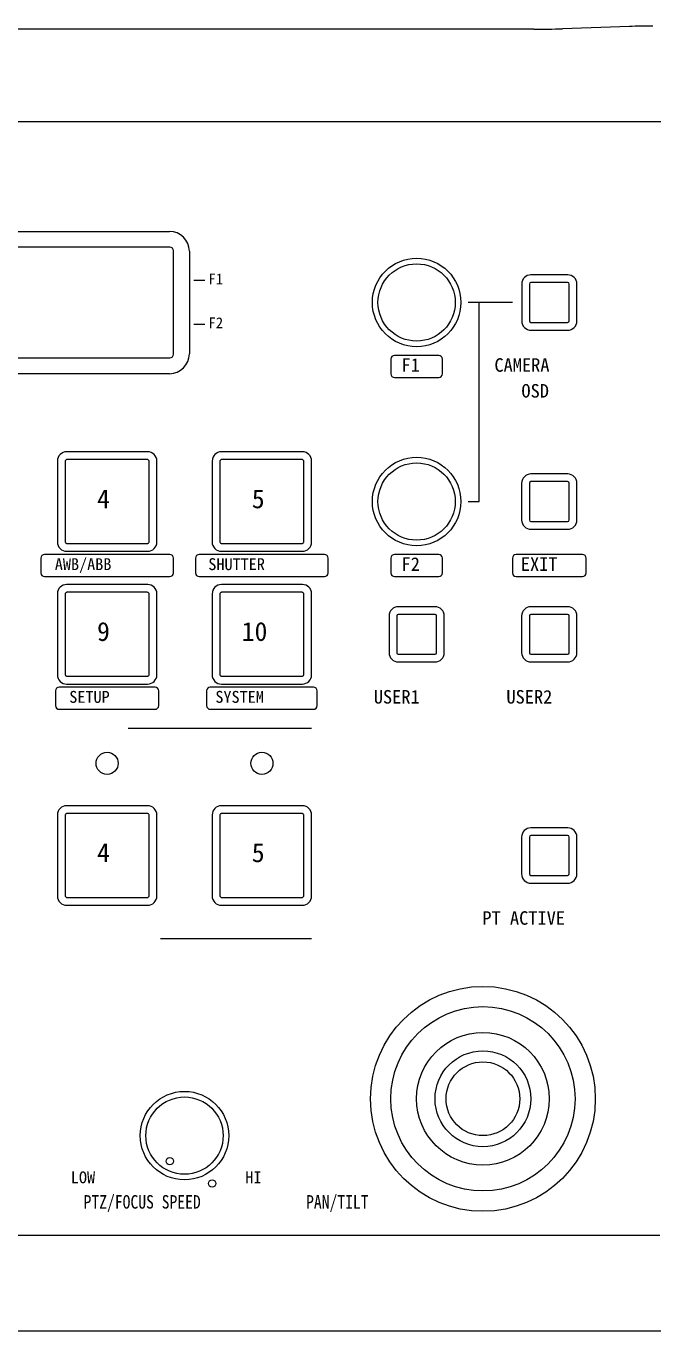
# Model space of a CAD drawing. Units: millimetres, scale not verified. Extents: x -62 to 63, y -56 to 57.
# Drawn here: x -21.64 to -4.63, y -6.22 to 29.18 of the extents above; entities that cross this region are included whole.
import ezdxf
from ezdxf.enums import TextEntityAlignment as Align

# ---------------------------------------------------------------- set-up
doc = ezdxf.new("R2010")
doc.units = ezdxf.units.MM
doc.header["$LTSCALE"] = 0.125
doc.layers.add('0-4_GAIKEI', color=1, linetype='Continuous', lineweight=18)
doc.styles.add('ＭＳ ゴシック', font='')
doc.styles.get('ＭＳ ゴシック').set_extended_font_data('MS Gothic')

msp = doc.modelspace()

# ---------------------------------------------------------------- linework, layer by layer
at = {"layer": '0-4_GAIKEI', "color": 7}
for p, q in [((-7.857, 29.0918), (-39.4286, 29.0918)), ((-5.2674, 29.1664), (-7.0816, 29.1031)), ((-43.0428, -6.2174), (-4.2428, -6.2174))]:
    msp.add_line(p, q, dxfattribs=at)
at = {"layer": '0-4_GAIKEI'}
for p, q in [((-2.6463, 26.5791), (-44.6393, 26.5791)), ((-29.5308, 23.6075), (-17.7508, 23.6065)), ((-17.7425, 23.1795), (-29.5425, 23.1806)), ((-17.6428, 20.2795), (-17.6425, 23.0795)), ((-17.2109, 23.0664), (-17.2112, 20.2864)), ((-6.941, 22.4268), (-7.941, 22.4269)), ((-16.7928, 22.2748), (-17.0928, 22.2748)), ((-8.191, 22.1769), (-8.1911, 21.1769)), ((-7.9828, 22.1791), (-7.9828, 21.1791)), ((-6.9428, 22.2191), (-7.9428, 22.2191)), ((-6.9028, 21.1791), (-6.9028, 22.1791)), ((-6.6911, 21.1767), (-6.691, 22.1767)), ((-8.4428, 21.6791), (-9.6428, 21.6791)), ((-16.7928, 21.0848), (-17.0928, 21.0848)), ((-7.9428, 21.1391), (-6.9428, 21.1391)), ((-7.9411, 20.9269), (-6.9411, 20.9268)), ((-29.5428, 20.1806), (-17.7428, 20.1795)), ((-10.4428, 20.243), (-11.6428, 20.243)), ((-11.7428, 20.143), (-11.7428, 19.743)), ((-10.3428, 19.743), (-10.3428, 20.143)), ((-17.7512, 19.7465), (-29.5312, 19.7475)), ((-11.6428, 19.643), (-10.4428, 19.643)), ((-20.7926, 17.3788), (-20.7928, 15.1788)), ((-20.5823, 17.3705), (-20.583, 17.3581)), ((-20.583, 17.3581), (-20.583, 15.2002)), ((-20.5798, 17.3825), (-20.5823, 17.3705)), ((-20.5751, 17.394), (-20.5798, 17.3825)), ((-20.5677, 17.4039), (-20.5751, 17.394)), ((-20.5578, 17.4112), (-20.5677, 17.4039)), ((-20.5465, 17.4159), (-20.5578, 17.4112)), ((-20.5344, 17.4184), (-20.5465, 17.4159)), ((-18.3425, 17.6286), (-20.5425, 17.6288)), ((-20.522, 17.4191), (-20.5344, 17.4184)), ((-18.3641, 17.4191), (-20.522, 17.4191)), ((-18.3517, 17.4184), (-18.3641, 17.4191)), ((-18.3397, 17.4159), (-18.3517, 17.4184)), ((-18.3282, 17.4112), (-18.3397, 17.4159)), ((-18.3183, 17.4038), (-18.3282, 17.4112)), ((-18.311, 17.394), (-18.3183, 17.4038)), ((-18.3063, 17.3826), (-18.311, 17.394)), ((-18.3038, 17.3705), (-18.3063, 17.3826)), ((-18.303, 17.3581), (-18.3038, 17.3705)), ((-18.303, 15.2002), (-18.303, 17.3581)), ((-18.0928, 15.1785), (-18.0926, 17.3785)), ((-16.5923, 17.3788), (-16.5925, 15.1788)), ((-16.3828, 17.3581), (-16.3828, 15.2002)), ((-14.1423, 17.6286), (-16.3423, 17.6288)), ((-14.1638, 17.4191), (-16.3217, 17.4191)), ((-14.1028, 15.2002), (-14.1028, 17.3581)), ((-13.8925, 15.1785), (-13.8923, 17.3785)), ((-6.9414, 17.0268), (-7.9414, 17.0269)), ((-8.1915, 16.7769), (-8.1916, 15.7769)), ((-7.9828, 16.7791), (-7.9828, 15.7791)), ((-6.9428, 16.8191), (-7.9428, 16.8191)), ((-6.9028, 15.7791), (-6.9028, 16.7791)), ((-6.6916, 15.7767), (-6.6915, 16.7767)), ((-7.9428, 15.7391), (-6.9428, 15.7391)), ((-7.9416, 15.5269), (-6.9416, 15.5268)), ((-20.583, 15.2002), (-20.5823, 15.1878)), ((-20.5823, 15.1878), (-20.5798, 15.1757)), ((-20.5798, 15.1757), (-20.5751, 15.1643)), ((-20.5751, 15.1643), (-20.5678, 15.1545)), ((-20.5678, 15.1545), (-20.5579, 15.1471)), ((-20.5579, 15.1471), (-20.5464, 15.1424)), ((-20.5464, 15.1424), (-20.5343, 15.1399)), ((-20.5428, 14.9288), (-18.3428, 14.9286)), ((-20.5343, 15.1399), (-20.522, 15.1391)), ((-20.522, 15.1391), (-18.3641, 15.1391)), ((-18.3641, 15.1391), (-18.3517, 15.1399)), ((-18.3517, 15.1399), (-18.3396, 15.1424)), ((-18.3396, 15.1424), (-18.3282, 15.1471)), ((-18.3282, 15.1471), (-18.3184, 15.1544)), ((-18.3184, 15.1544), (-18.311, 15.1643)), ((-18.311, 15.1643), (-18.3062, 15.1758)), ((-18.3062, 15.1758), (-18.3038, 15.1878)), ((-18.3038, 15.1878), (-18.303, 15.2002)), ((-16.3425, 14.9288), (-14.1425, 14.9286)), ((-16.3217, 15.1391), (-14.1638, 15.1391)), ((-21.2428, 14.743), (-21.2428, 14.343)), ((-17.7428, 14.843), (-21.1428, 14.843)), ((-17.6428, 14.343), (-17.6428, 14.743)), ((-17.0428, 14.743), (-17.0428, 14.343)), ((-13.5428, 14.843), (-16.9428, 14.843)), ((-13.4428, 14.343), (-13.4428, 14.743)), ((-11.7428, 14.743), (-11.7428, 14.343)), ((-10.4428, 14.843), (-11.6428, 14.843)), ((-10.3428, 14.343), (-10.3428, 14.743)), ((-8.4428, 14.743), (-8.4428, 14.343)), ((-6.5428, 14.843), (-8.3428, 14.843)), ((-6.4428, 14.343), (-6.4428, 14.743)), ((-21.1428, 14.243), (-17.7428, 14.243)), ((-16.9428, 14.243), (-13.5428, 14.243)), ((-11.6428, 14.243), (-10.4428, 14.243)), ((-8.3428, 14.243), (-6.5428, 14.243)), ((-18.3425, 14.0286), (-20.5425, 14.0288)), ((-18.3641, 13.8191), (-20.522, 13.8191)), ((-16.3674, 13.8039), (-16.3748, 13.794)), ((-16.3576, 13.8112), (-16.3674, 13.8039)), ((-16.3462, 13.8159), (-16.3576, 13.8112)), ((-16.3341, 13.8184), (-16.3462, 13.8159)), ((-14.1423, 14.0286), (-16.3423, 14.0288)), ((-16.3217, 13.8191), (-16.3341, 13.8184)), ((-14.1638, 13.8191), (-16.3217, 13.8191)), ((-14.1515, 13.8184), (-14.1638, 13.8191)), ((-14.1394, 13.8159), (-14.1515, 13.8184)), ((-14.1279, 13.8112), (-14.1394, 13.8159)), ((-14.1181, 13.8038), (-14.1279, 13.8112)), ((-14.1107, 13.794), (-14.1181, 13.8038)), ((-20.7926, 13.7788), (-20.7928, 11.5788)), ((-20.583, 13.7581), (-20.583, 11.6002)), ((-18.303, 11.6002), (-18.303, 13.7581)), ((-18.0928, 11.5785), (-18.0926, 13.7785)), ((-16.5923, 13.7788), (-16.5925, 11.5788)), ((-16.382, 13.7705), (-16.3828, 13.7581)), ((-16.3828, 13.7581), (-16.3828, 11.6002)), ((-16.3796, 13.7825), (-16.382, 13.7705)), ((-16.3748, 13.794), (-16.3796, 13.7825)), ((-14.106, 13.7826), (-14.1107, 13.794)), ((-14.1035, 13.7705), (-14.106, 13.7826)), ((-14.1028, 13.7581), (-14.1035, 13.7705)), ((-14.1028, 11.6002), (-14.1028, 13.7581)), ((-13.8925, 11.5785), (-13.8923, 13.7785)), ((-11.7918, 13.1772), (-11.7919, 12.1772)), ((-11.5828, 13.1791), (-11.5828, 12.1791)), ((-10.5428, 13.2191), (-11.5428, 13.2191)), ((-10.5418, 13.4271), (-11.5418, 13.4272)), ((-10.5028, 12.1791), (-10.5028, 13.1791)), ((-10.2919, 12.1771), (-10.2918, 13.1771)), ((-8.1918, 13.1769), (-8.1919, 12.1769)), ((-7.9828, 13.1791), (-7.9828, 12.1791)), ((-6.9428, 13.2191), (-7.9428, 13.2191)), ((-6.9418, 13.4268), (-7.9418, 13.4269)), ((-6.9028, 12.1791), (-6.9028, 13.1791)), ((-6.6919, 12.1767), (-6.6918, 13.1767)), ((-11.5428, 12.1391), (-10.5428, 12.1391)), ((-7.9428, 12.1391), (-6.9428, 12.1391)), ((-11.5419, 11.9272), (-10.5419, 11.9271)), ((-7.9419, 11.9269), (-6.9419, 11.9268)), ((-20.5428, 11.3288), (-18.3428, 11.3286)), ((-16.3828, 11.6002), (-16.382, 11.5878)), ((-16.382, 11.5878), (-16.3795, 11.5757)), ((-16.3795, 11.5757), (-16.3748, 11.5643)), ((-16.3748, 11.5643), (-16.3675, 11.5545)), ((-16.3675, 11.5545), (-16.3576, 11.5471)), ((-16.3576, 11.5471), (-16.3461, 11.5424)), ((-16.3461, 11.5424), (-16.3341, 11.5399)), ((-16.3425, 11.3288), (-14.1425, 11.3286)), ((-16.3341, 11.5399), (-16.3217, 11.5391)), ((-16.3217, 11.5391), (-14.1638, 11.5391)), ((-14.1638, 11.5391), (-14.1514, 11.5399)), ((-14.1514, 11.5399), (-14.1394, 11.5424)), ((-14.1394, 11.5424), (-14.128, 11.5471)), ((-14.128, 11.5471), (-14.1181, 11.5544)), ((-14.1181, 11.5544), (-14.1107, 11.5643)), ((-14.1107, 11.5643), (-14.106, 11.5758)), ((-14.106, 11.5758), (-14.1035, 11.5878)), ((-14.1035, 11.5878), (-14.1028, 11.6002)), ((-20.8428, 11.143), (-20.8428, 10.743)), ((-18.1428, 11.243), (-20.7428, 11.243)), ((-18.0428, 10.743), (-18.0428, 11.143)), ((-16.7428, 11.143), (-16.7428, 10.743)), ((-13.8428, 11.243), (-16.6428, 11.243)), ((-13.7428, 10.743), (-13.7428, 11.143)), ((-20.7428, 10.643), (-18.1428, 10.643)), ((-16.6428, 10.643), (-13.8428, 10.643)), ((-18.8678, 10.1288), (-13.8921, 10.1288)), ((-20.5751, 7.794), (-20.5798, 7.7825)), ((-20.5677, 7.8039), (-20.5751, 7.794)), ((-20.5578, 7.8112), (-20.5677, 7.8039)), ((-20.5465, 7.8159), (-20.5578, 7.8112)), ((-20.5344, 7.8184), (-20.5465, 7.8159)), ((-18.3425, 8.0286), (-20.5425, 8.0288)), ((-20.522, 7.8191), (-20.5344, 7.8184)), ((-18.3641, 7.8191), (-20.522, 7.8191)), ((-18.3517, 7.8184), (-18.3641, 7.8191)), ((-18.3397, 7.8159), (-18.3517, 7.8184)), ((-18.3282, 7.8112), (-18.3397, 7.8159)), ((-18.3183, 7.8038), (-18.3282, 7.8112)), ((-18.311, 7.794), (-18.3183, 7.8038)), ((-18.3063, 7.7826), (-18.311, 7.794)), ((-14.1423, 8.0286), (-16.3423, 8.0288)), ((-14.1638, 7.8191), (-16.3217, 7.8191)), ((-20.7926, 7.7788), (-20.7928, 5.5788)), ((-20.5823, 7.7705), (-20.583, 7.7581)), ((-20.583, 7.7581), (-20.583, 5.6002)), ((-20.5798, 7.7825), (-20.5823, 7.7705)), ((-18.3038, 7.7705), (-18.3063, 7.7826)), ((-18.303, 7.7581), (-18.3038, 7.7705)), ((-18.303, 5.6002), (-18.303, 7.7581)), ((-18.0928, 5.5785), (-18.0926, 7.7785)), ((-16.5923, 7.7788), (-16.5925, 5.5788)), ((-16.3828, 7.7581), (-16.3828, 5.6002)), ((-14.1028, 5.6002), (-14.1028, 7.7581)), ((-13.8925, 5.5785), (-13.8923, 7.7785)), ((-8.1923, 7.1769), (-8.1924, 6.1769)), ((-7.9828, 7.1791), (-7.9828, 6.1791)), ((-6.9428, 7.2191), (-7.9428, 7.2191)), ((-6.9423, 7.4268), (-7.9423, 7.4269)), ((-6.9028, 6.1791), (-6.9028, 7.1791)), ((-6.6924, 6.1767), (-6.6923, 7.1767)), ((-7.9428, 6.1391), (-6.9428, 6.1391)), ((-7.9425, 5.9269), (-6.9425, 5.9268)), ((-20.583, 5.6002), (-20.5823, 5.5878)), ((-20.5823, 5.5878), (-20.5798, 5.5757)), ((-20.5798, 5.5757), (-20.5751, 5.5643)), ((-20.5751, 5.5643), (-20.5678, 5.5545)), ((-20.5678, 5.5545), (-20.5579, 5.5471)), ((-20.5579, 5.5471), (-20.5464, 5.5424)), ((-20.5464, 5.5424), (-20.5343, 5.5399)), ((-20.5428, 5.3288), (-18.3428, 5.3286)), ((-20.5343, 5.5399), (-20.522, 5.5391)), ((-20.522, 5.5391), (-18.3641, 5.5391)), ((-18.3641, 5.5391), (-18.3517, 5.5399)), ((-18.3517, 5.5399), (-18.3396, 5.5424)), ((-18.3396, 5.5424), (-18.3282, 5.5471)), ((-18.3282, 5.5471), (-18.3184, 5.5544)), ((-18.3184, 5.5544), (-18.311, 5.5643)), ((-18.311, 5.5643), (-18.3062, 5.5758)), ((-18.3062, 5.5758), (-18.3038, 5.5878)), ((-18.3038, 5.5878), (-18.303, 5.6002)), ((-16.3425, 5.3288), (-14.1425, 5.3286)), ((-16.3217, 5.5391), (-14.1638, 5.5391)), ((-17.9928, 4.4288), (-13.8925, 4.4288)), ((-42.8428, -3.6209), (-4.4428, -3.6209))]:
    msp.add_line(p, q, dxfattribs=at)
for points in [[(-9.6428, 16.2791), (-9.3428, 16.2791), (-9.3428, 21.6791)], [(-16.3217, 17.4191), (-16.3341, 17.4184), (-16.3462, 17.4159), (-16.3576, 17.4112), (-16.3674, 17.4039), (-16.3748, 17.394), (-16.3796, 17.3825), (-16.382, 17.3705), (-16.3828, 17.3581)], [(-14.1028, 17.3581), (-14.1035, 17.3705), (-14.106, 17.3826), (-14.1107, 17.394), (-14.1181, 17.4038), (-14.1279, 17.4112), (-14.1394, 17.4159), (-14.1515, 17.4184), (-14.1638, 17.4191)], [(-16.3828, 15.2002), (-16.382, 15.1878), (-16.3795, 15.1757), (-16.3748, 15.1643), (-16.3675, 15.1545), (-16.3576, 15.1471), (-16.3461, 15.1424), (-16.3341, 15.1399), (-16.3217, 15.1391)], [(-14.1638, 15.1391), (-14.1514, 15.1399), (-14.1394, 15.1424), (-14.128, 15.1471), (-14.1181, 15.1544), (-14.1107, 15.1643), (-14.106, 15.1758), (-14.1035, 15.1878), (-14.1028, 15.2002)], [(-20.522, 13.8191), (-20.5344, 13.8184), (-20.5465, 13.8159), (-20.5578, 13.8112), (-20.5677, 13.8039), (-20.5751, 13.794), (-20.5798, 13.7825), (-20.5823, 13.7705), (-20.583, 13.7581)], [(-18.303, 13.7581), (-18.3038, 13.7705), (-18.3063, 13.7826), (-18.311, 13.794), (-18.3183, 13.8038), (-18.3282, 13.8112), (-18.3397, 13.8159), (-18.3517, 13.8184), (-18.3641, 13.8191)], [(-20.583, 11.6002), (-20.5823, 11.5878), (-20.5798, 11.5757), (-20.5751, 11.5643), (-20.5678, 11.5545), (-20.5579, 11.5471), (-20.5464, 11.5424), (-20.5343, 11.5399), (-20.522, 11.5391)], [(-20.522, 11.5391), (-18.3641, 11.5391), (-18.3517, 11.5399), (-18.3396, 11.5424), (-18.3282, 11.5471), (-18.3184, 11.5544), (-18.311, 11.5643), (-18.3062, 11.5758), (-18.3038, 11.5878), (-18.303, 11.6002)], [(-16.3217, 7.8191), (-16.3341, 7.8184), (-16.3462, 7.8159), (-16.3576, 7.8112), (-16.3674, 7.8039), (-16.3748, 7.794), (-16.3796, 7.7825), (-16.382, 7.7705), (-16.3828, 7.7581)], [(-14.1028, 7.7581), (-14.1035, 7.7705), (-14.106, 7.7826), (-14.1107, 7.794), (-14.1181, 7.8038), (-14.1279, 7.8112), (-14.1394, 7.8159), (-14.1515, 7.8184), (-14.1638, 7.8191)], [(-16.3828, 5.6002), (-16.382, 5.5878), (-16.3795, 5.5757), (-16.3748, 5.5643), (-16.3675, 5.5545), (-16.3576, 5.5471), (-16.3461, 5.5424), (-16.3341, 5.5399), (-16.3217, 5.5391)], [(-14.1638, 5.5391), (-14.1514, 5.5399), (-14.1394, 5.5424), (-14.128, 5.5471), (-14.1181, 5.5544), (-14.1107, 5.5643), (-14.106, 5.5758), (-14.1035, 5.5878), (-14.1028, 5.6002)]]:
    msp.add_lwpolyline(points, dxfattribs=at)
for centre, radius in [((-11.0428, 21.6791), 1.2), ((-11.0428, 21.6791), 1.0484), ((-11.0428, 16.2791), 1.2), ((-11.0428, 16.2791), 1.0484), ((-19.4423, 9.178), 0.3), ((-15.2423, 9.1776), 0.3), ((-9.243, 0.077), 3.05), ((-9.2428, 0.0791), 2.5), ((-9.2428, 0.0791), 1.8), ((-9.2428, 0.0791), 1.3), ((-9.2428, 0.0791), 1), ((-17.3428, -0.9209), 1.2), ((-17.3428, -0.9209), 1.0484), ((-17.7428, -1.6137), 0.1), ((-17.7428, -1.6137), 0.1), ((-16.5928, -2.2199), 0.1), ((-16.5928, -2.2199), 0.1)]:
    msp.add_circle(centre, radius, dxfattribs=at)
at = {"layer": '0-4_GAIKEI', "color": 7}
for centre, radius, start, end in [((-7.8122, 52.804), 23.7122, 269.89178, 271.76563), ((-4.6655, 9.6399), 19.5358, 89.89178, 91.76563)]:
    msp.add_arc(centre, radius, start, end, dxfattribs=at)
at = {"layer": '0-4_GAIKEI'}
for centre, radius, start, end in [((-17.7509, 23.0665), 0.54, 359.99478, 89.99478), ((-17.7425, 23.0795), 0.1, 359.99478, 89.99478), ((-7.941, 22.1769), 0.25, 89.99478, 179.99478), ((-6.941, 22.1768), 0.25, 359.99478, 89.99478), ((-7.9428, 22.1791), 0.04, 90, 180), ((-6.9428, 22.1791), 0.04, 0, 90), ((-7.9411, 21.1769), 0.25, 179.99478, 269.99478), ((-7.9428, 21.1791), 0.04, 180, 270), ((-6.9428, 21.1791), 0.04, 270, 0), ((-6.9411, 21.1768), 0.25, 269.99478, 359.99478), ((-17.7512, 20.2865), 0.54, 269.99478, 359.99478), ((-17.7428, 20.2795), 0.1, 269.99478, 359.99478), ((-11.6428, 20.143), 0.1, 90, 180), ((-10.4428, 20.143), 0.1, 0, 90), ((-11.6428, 19.743), 0.1, 180, 270), ((-10.4428, 19.743), 0.1, 270, 0), ((-20.5426, 17.3788), 0.25, 89.99478, 179.99478), ((-18.3426, 17.3786), 0.25, 359.99478, 89.99478), ((-16.3423, 17.3788), 0.25, 89.99478, 179.99478), ((-14.1423, 17.3786), 0.25, 359.99478, 89.99478), ((-7.9415, 16.7769), 0.25, 89.99478, 179.99478), ((-6.9415, 16.7768), 0.25, 359.99478, 89.99478), ((-7.9428, 16.7791), 0.04, 90, 180), ((-6.9428, 16.7791), 0.04, 0, 90), ((-7.9416, 15.7769), 0.25, 179.99478, 269.99478), ((-7.9428, 15.7791), 0.04, 180, 270), ((-6.9428, 15.7791), 0.04, 270, 0), ((-6.9416, 15.7768), 0.25, 269.99478, 359.99478), ((-20.5428, 15.1788), 0.25, 179.99478, 269.99478), ((-18.3428, 15.1786), 0.25, 269.99478, 359.99478), ((-16.3425, 15.1788), 0.25, 179.99478, 269.99478), ((-14.1425, 15.1786), 0.25, 269.99478, 359.99478), ((-21.1428, 14.743), 0.1, 90, 180), ((-17.7428, 14.743), 0.1, 0, 90), ((-16.9428, 14.743), 0.1, 90, 180), ((-13.5428, 14.743), 0.1, 0, 90), ((-11.6428, 14.743), 0.1, 90, 180), ((-10.4428, 14.743), 0.1, 0, 90), ((-8.3428, 14.743), 0.1, 90, 180), ((-6.5428, 14.743), 0.1, 0, 90), ((-21.1428, 14.343), 0.1, 180, 270), ((-17.7428, 14.343), 0.1, 270, 0), ((-16.9428, 14.343), 0.1, 180, 270), ((-13.5428, 14.343), 0.1, 270, 0), ((-11.6428, 14.343), 0.1, 180, 270), ((-10.4428, 14.343), 0.1, 270, 0), ((-8.3428, 14.343), 0.1, 180, 270), ((-6.5428, 14.343), 0.1, 270, 0), ((-20.5426, 13.7788), 0.25, 89.99478, 179.99478), ((-18.3426, 13.7786), 0.25, 359.99478, 89.99478), ((-16.3423, 13.7788), 0.25, 89.99478, 179.99478), ((-14.1423, 13.7786), 0.25, 359.99478, 89.99478), ((-11.5418, 13.1772), 0.25, 89.99478, 179.99478), ((-11.5428, 13.1791), 0.04, 90, 180), ((-10.5428, 13.1791), 0.04, 0, 90), ((-10.5418, 13.1771), 0.25, 359.99478, 89.99478), ((-7.9418, 13.1769), 0.25, 89.99478, 179.99478), ((-7.9428, 13.1791), 0.04, 90, 180), ((-6.9428, 13.1791), 0.04, 0, 90), ((-6.9418, 13.1768), 0.25, 359.99478, 89.99478), ((-11.5419, 12.1772), 0.25, 179.99478, 269.99478), ((-11.5428, 12.1791), 0.04, 180, 270), ((-10.5428, 12.1791), 0.04, 270, 0), ((-10.5419, 12.1771), 0.25, 269.99478, 359.99478), ((-7.9419, 12.1769), 0.25, 179.99478, 269.99478), ((-7.9428, 12.1791), 0.04, 180, 270), ((-6.9428, 12.1791), 0.04, 270, 0), ((-6.9419, 12.1768), 0.25, 269.99478, 359.99478), ((-20.5428, 11.5788), 0.25, 179.99478, 269.99478), ((-18.3428, 11.5786), 0.25, 269.99478, 359.99478), ((-16.3425, 11.5788), 0.25, 179.99478, 269.99478), ((-14.1425, 11.5786), 0.25, 269.99478, 359.99478), ((-20.7428, 11.143), 0.1, 90, 180), ((-18.1428, 11.143), 0.1, 0, 90), ((-16.6428, 11.143), 0.1, 90, 180), ((-13.8428, 11.143), 0.1, 0, 90), ((-20.7428, 10.743), 0.1, 180, 270), ((-18.1428, 10.743), 0.1, 270, 0), ((-16.6428, 10.743), 0.1, 180, 270), ((-13.8428, 10.743), 0.1, 270, 0), ((-20.5426, 7.7788), 0.25, 89.99478, 179.99478), ((-18.3426, 7.7786), 0.25, 359.99478, 89.99478), ((-16.3423, 7.7788), 0.25, 89.99478, 179.99478), ((-14.1423, 7.7786), 0.25, 359.99478, 89.99478), ((-7.9423, 7.1769), 0.25, 89.99478, 179.99478), ((-7.9428, 7.1791), 0.04, 90, 180), ((-6.9428, 7.1791), 0.04, 0, 90), ((-6.9423, 7.1768), 0.25, 359.99478, 89.99478), ((-7.9424, 6.1769), 0.25, 179.99478, 269.99478), ((-7.9428, 6.1791), 0.04, 180, 270), ((-6.9428, 6.1791), 0.04, 270, 0), ((-6.9424, 6.1768), 0.25, 269.99478, 359.99478), ((-20.5428, 5.5788), 0.25, 179.99478, 269.99478), ((-18.3428, 5.5786), 0.25, 269.99478, 359.99478), ((-16.3425, 5.5788), 0.25, 179.99478, 269.99478), ((-14.1425, 5.5786), 0.25, 269.99478, 359.99478)]:
    msp.add_arc(centre, radius, start, end, dxfattribs=at)

# ---------------------------------------------------------------- texts
at = {"layer": '0-4_GAIKEI', "color": 7, "style": 'ＭＳ ゴシック'}
for s, height, p in [('F1', 0.2933, (-16.6928, 22.0835)), ('F2', 0.2933, (-16.6928, 20.8935)), ('F1', 0.3666, (-11.4504, 19.6896)), ('CAMERA', 0.3666, (-8.9319, 19.6896)), ('OSD', 0.3666, (-8.1982, 18.9896)), ('4', 0.5132, (-19.7167, 15.944)), ('5', 0.5132, (-15.5167, 15.944)), ('AWB/ABB', 0.3226, (-20.8632, 14.3226)), ('SHUTTER', 0.3226, (-16.6967, 14.3226)), ('F2', 0.3666, (-11.4504, 14.2896)), ('EXIT', 0.3666, (-8.2145, 14.2896)), ('9', 0.5132, (-19.7167, 12.344)), ('10', 0.5132, (-15.7906, 12.344)), ('SETUP', 0.3226, (-20.471, 10.7226)), ('SYSTEM', 0.3226, (-16.5054, 10.7226)), ('USER1', 0.3666, (-12.2058, 10.6896)), ('USER2', 0.3666, (-8.6058, 10.6896)), ('4', 0.5132, (-19.7167, 6.344)), ('5', 0.5132, (-15.5167, 6.344)), ('PT ACTIVE', 0.3666, (-9.258, 4.6896)), ('LOW', 0.3226, (-20.4276, -2.3097)), ('HI', 0.3226, (-15.6928, -2.3097))]:
    msp.add_text(s, height=height, dxfattribs=at).set_placement(p, align=Align.BOTTOM_LEFT)
at = {"layer": '0-4_GAIKEI', "color": 7, "style": 'ＭＳ ゴシック', "width": 0.85}
for s, p in [('PTZ/FOCUS SPEED', (-20.0819, -3.0104)), ('PAN/TILT', (-14.0428, -3.0104))]:
    msp.add_text(s, height=0.3666, dxfattribs=at).set_placement(p, align=Align.BOTTOM_LEFT)

doc.saveas('drawing.dxf')
